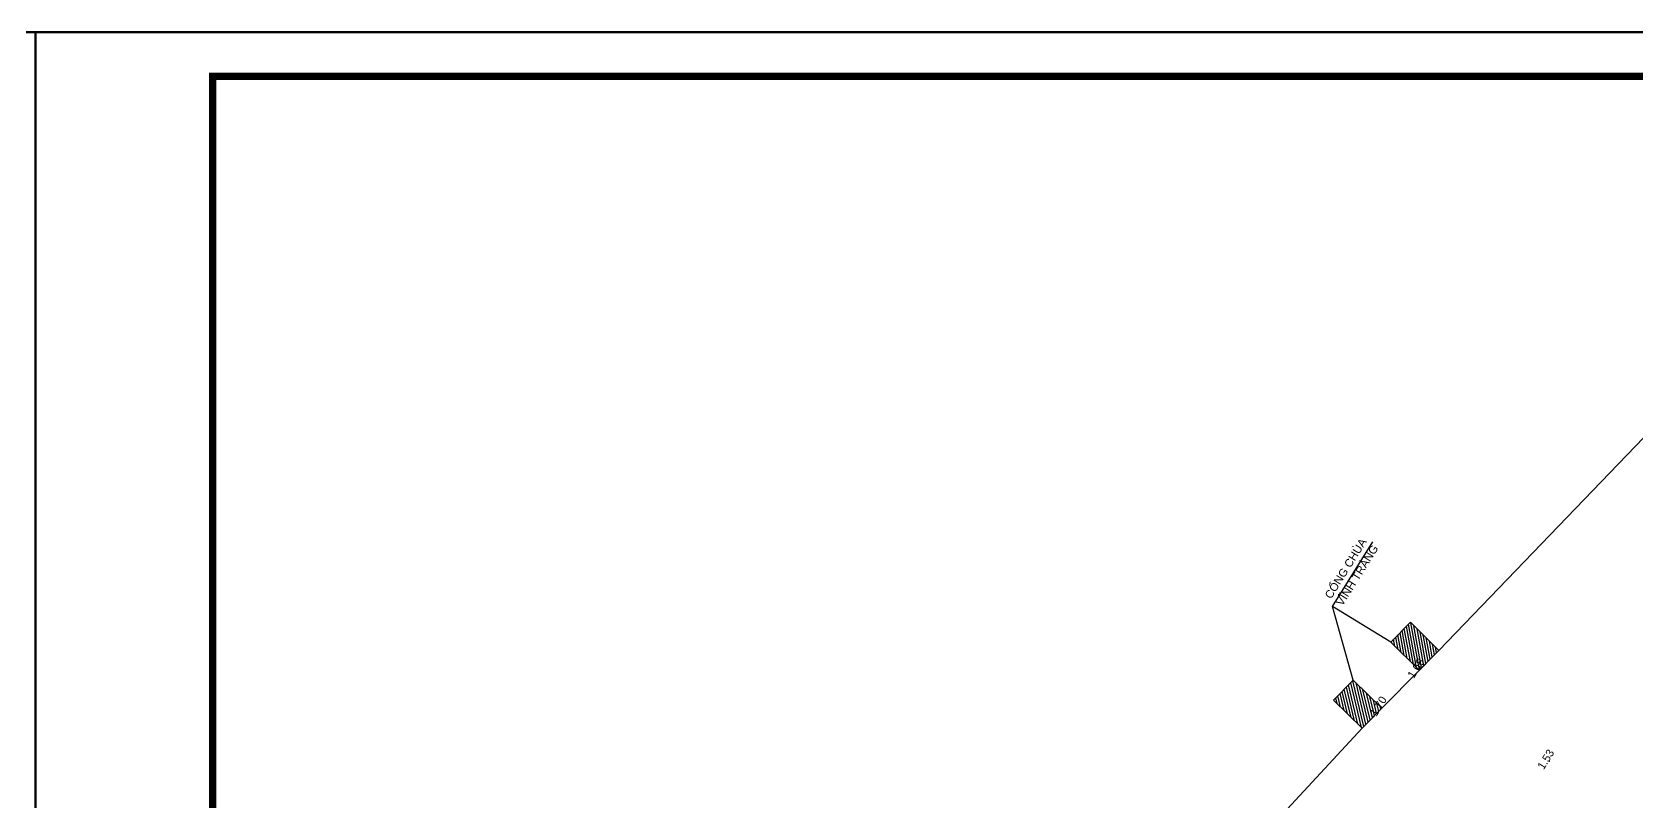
# Model space of a CAD drawing. Header units: millimetres. Extents: x -235021 to 808813, y -1893235 to 860440.
# Drawn here: x -49281 to 30919, y -1660830 to -1622349 of the extents above; entities that cross this region are included whole.
import ezdxf
from ezdxf.enums import TextEntityAlignment as Align

# ---------------------------------------------------------------- set-up
doc = ezdxf.new("R2010")
doc.units = ezdxf.units.MM
doc.header["$LTSCALE"] = 100
doc.linetypes.add('HIDDEN', pattern=[0.375, 0.25, -0.125])
for name, color, linetype in [('CAODO', 7, 'Continuous'), ('HIEN', 7, 'Continuous'), ('LE DUONG', 1, 'Continuous'), ('Nét thấy', 7, 'Continuous')]:
    doc.layers.add(name, color=color, linetype=linetype)
doc.layers.add('diem', color=2, linetype='Continuous', lineweight=0)
doc.layers.add('THEP CHIU LUC', color=1, linetype='Continuous', lineweight=50)
doc.styles.add('GHICHU', font='', dxfattribs={"height": 2})
doc.styles.get('GHICHU').set_extended_font_data('VNI-Helve-Condense')
doc.dimstyles.get("Standard").update_dxf_attribs({"dimtxt": 0.18, "dimasz": 0.18, "dimexe": 0.18, "dimexo": 0.0625, "dimgap": 0.09, "dimtad": 0, "dimtih": 1, "dimtoh": 1, "dimdec": 4, "dimzin": 0, "dimdsep": 46, "dimtxsty": 'Standard', "dimcen": 0.09, "dimadec": 0, "dimazin": 0, "dimtfac": 1, "dimtdec": 4, "dimtofl": 0, "dimtmove": 0, "dimatfit": 3, "dimfxl": 1, "dimtolj": 1, "dimtzin": 0, "dimarcsym": 0})
pattern_1 = [(103.1195826442803, (673102275.7399853, -1089275886.132417), (-121.7373056428034, -28.37302265939724), [])]

msp = doc.modelspace()

# ---------------------------------------------------------------- hatches: boundary and pattern name
at = {"layer": 'HIEN'}
h = msp.add_hatch(dxfattribs=at)
h.set_pattern_fill('ANSI31', color=256, scale=999.9999999999999, angle=58.11958264428029)
h.set_pattern_definition(pattern_1)
h.paths.add_polyline_path([(20040.21425417671, -1654251.761798205), (21023.11165743788, -1653254.810096986), (19598.89494146303, -1651850.670949385), (18615.99753820194, -1652847.622650604)])
h = msp.add_hatch(dxfattribs=at)
h.set_pattern_fill('ANSI31', color=256, scale=999.9999999999999, angle=58.11958264428029)
h.set_pattern_definition(pattern_1)
h.paths.add_polyline_path([(16743.30370553814, -1654747.093842525), (15760.40630227671, -1655744.045543744), (17184.62301825155, -1657148.184691345), (18167.52042151297, -1656151.232990126)])

# ---------------------------------------------------------------- linework, layer by layer
at = {"layer": 'Defpoints', "linetype": 'HIDDEN', "ltscale": 20}
for points in [[(-49112.14187681273, -1753813.335032267), (-49112.14187681273, -1622349.477938268), (-235020.6266562091, -1622349.477938268), (-235020.6266562091, -1753813.335032267)], [(136796.3429025837, -1753813.335032267), (136796.3429025837, -1622349.477938268), (-49112.14187681273, -1622349.477938268), (-49112.14187681273, -1753813.335032267)]]:
    msp.add_lwpolyline(points, close=True, dxfattribs=at)
at = {"layer": 'diem'}
for p in [(20040.21425417671, -1654251.761798205), (18167.52042151289, -1656151.232990126), (26534.69932501018, -1658805.774607099)]:
    msp.add_point(p, dxfattribs=at)
at = {"layer": 'HIEN'}
for p, q in [((19598.89494146314, -1651850.670949385), (18615.99753820198, -1652847.622650604)), ((21023.11165743787, -1653254.810096986), (19598.89494146314, -1651850.670949385)), ((20040.21425417671, -1654251.761798205), (18615.99753820198, -1652847.622650604)), ((21023.11165743787, -1653254.810096986), (20040.21425417671, -1654251.761798205)), ((16743.30370553816, -1654747.093842525), (15760.40630227677, -1655744.045543744)), ((18167.52042151289, -1656151.232990126), (16743.30370553816, -1654747.093842525)), ((17184.6230182515, -1657148.184691345), (15760.40630227677, -1655744.045543744)), ((18167.52042151289, -1656151.232990126), (17184.6230182515, -1657148.184691345))]:
    msp.add_line(p, q, dxfattribs=at)
at = {"layer": 'LE DUONG'}
msp.add_lwpolyline([(49195.70472873421, -1630345.067386385), (43826.96439765487, -1635988.756360625), (42153.17250443762, -1637763.455686674), (39891.38184035989, -1638607.167125775), (37251.83123735222, -1636400.173330246), (21023.11165743787, -1653254.810096986), (17184.6230182515, -1657148.184691345), (-3238.305966560263, -1679203.109283441), (-27905.80764794024, -1705194.802625794), (-36176.55488100625, -1715144.835569984)], dxfattribs=at)
at = {"layer": 'Nét thấy', "color": 3, "const_width": 376.4646816782766}
for points in [[(134583.1466552087, -1624562.674185641), (-40259.35688731761, -1624562.674185641), (-40259.35688731761, -1751600.138784894), (134583.1466552087, -1751600.138784894)], [(134583.1466552101, -1624562.674185641), (-40259.35688731738, -1624562.674185641), (-40259.35688731738, -1751600.138784894), (134583.1466552101, -1751600.138784894)]]:
    msp.add_lwpolyline(points, close=True, dxfattribs=at)
at = {"layer": 'THEP CHIU LUC'}
for points in [[(-49112.14187681273, -1622349.477938268), (-235020.6266562091, -1622349.477938268), (-235020.6266562091, -1753813.335032267), (-49112.14187681273, -1753813.335032267)], [(136796.3429025837, -1622349.477938268), (-49112.14187681273, -1622349.477938268), (-49112.14187681273, -1753813.335032267), (136796.3429025837, -1753813.335032267)]]:
    msp.add_lwpolyline(points, close=True, dxfattribs=at)

# ---------------------------------------------------------------- texts
at = {"layer": 'CAODO'}
for s, p in [('1.68', (20040.21425417671, -1654251.761798205)), ('1.70', (18167.52042151289, -1656151.232990126)), ('1.53', (26534.69932501018, -1658805.774607099))]:
    msp.add_text(s, height=399.9999999999999, rotation=58.11958264316836, dxfattribs=at).set_placement(p, align=Align.CENTER)
at = {"layer": 'LE DUONG', "insert": (15293.15447626705, -1650507.553850828), "char_height": 399.9999999999999, "attachment_point": 1, "rotation": 58.11958264428029, "style": 'GHICHU'}
msp.add_mtext('{\\fArial|b0|i0|c0|p34;CỔNG CHÙA \\PVĨNH TRÀNG}', dxfattribs=at)

# ---------------------------------------------------------------- leaders
at = {"layer": 'LE DUONG'}
for points in [[(18615.99753820198, -1652847.622650604), (15712.30447256239, -1651058.681693207), (17721.69462127169, -1647828.000695383)], [(16743.30370553816, -1654747.093842525), (15712.30447256239, -1651058.681693207)]]:
    msp.add_leader(points, dimstyle='Standard', override={"dimgap": 0.09, "dimtad": 0}, dxfattribs=at)

doc.saveas('drawing.dxf')
